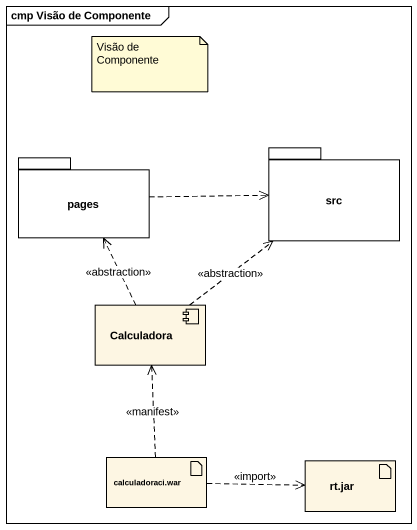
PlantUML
@startuml
mainframe cmp Visão de Componente
package pages {
}
package src {
}
component Calculadora
artifact "calculadoraci.war" as calculadoraci_war
artifact "rt.jar" as rt_jar
pages .right.> src
Calculadora .up.> pages : <<abstraction>>
Calculadora .up.> src : <<abstraction>>
calculadoraci_war .up.> Calculadora : <<manifest>>
calculadoraci_war .right.> rt_jar : <<import>>
note as N1
  Visão de Componente
end note
@enduml
